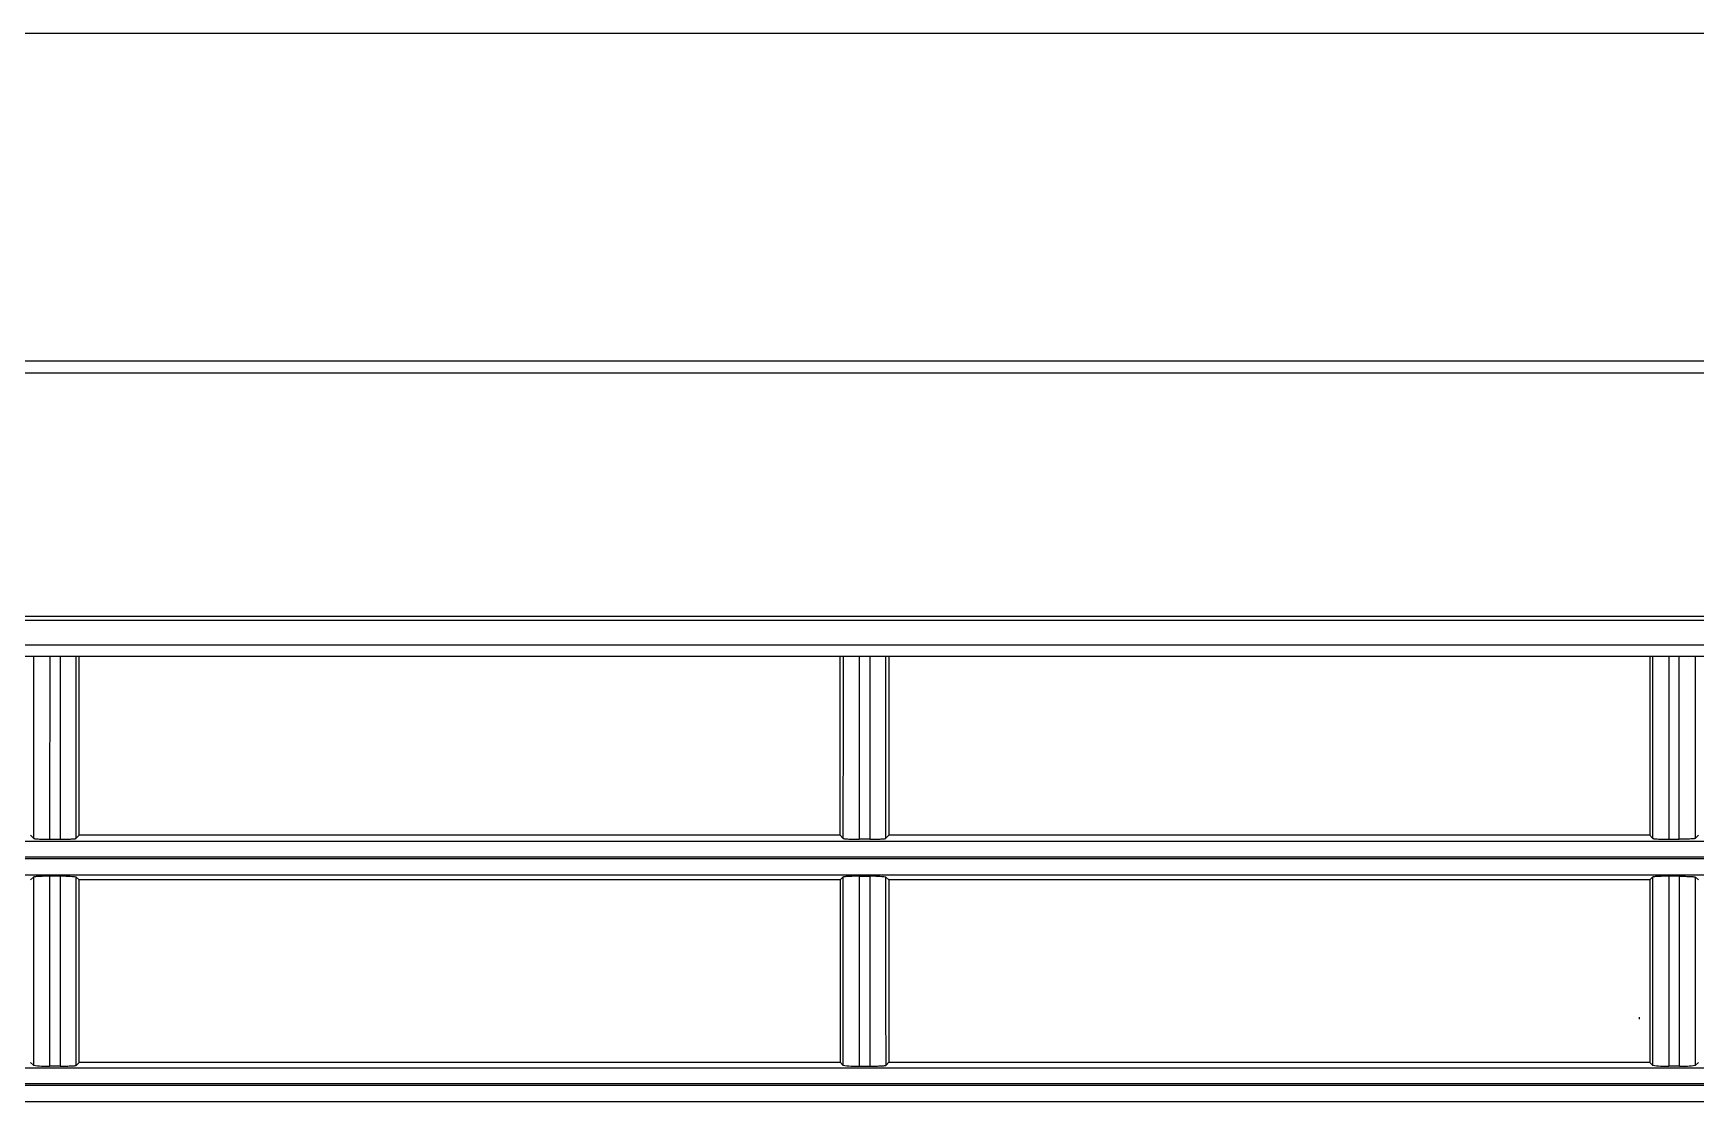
# Model space of a CAD drawing. Header units: centimetres. Extents: x 31 to 22766, y 238 to 3306.
# Drawn here: x 1915.14 to 1925.41, y 1108.43 to 1115.03 of the extents above; entities that cross this region are included whole.
import ezdxf
from ezdxf.xclip import XClip

# ---------------------------------------------------------------- set-up
doc = ezdxf.new("R2010")
doc.units = ezdxf.units.CM
doc.header["$XCLIPFRAME"] = 0

# ---------------------------------------------------------------- blocks, each defined once
blk = doc.blocks.new('fxaq 2.8 kw iç ünite')
at = {"color": 7, "linetype": 'Continuous', "true_color": 0xffffff}
for p, q in [((11468.645, 4094.261), (11530.995, 4094.261)), ((11468.52, 4094.161), (11531.12, 4094.161)), ((11468.52, 4094.151), (11531.12, 4094.151)), ((11530.995, 4094.051), (11468.645, 4094.051)), ((11484.02, 4094.018), (11484.037, 4094.035)), ((11484.137, 4094.04), (11484.203, 4094.04)), ((11484.32, 4094.018), (11484.303, 4094.035)), ((11484.32, 4092.89), (11484.32, 4094.018)), ((11484.32, 4094.018), (11489.02, 4094.018)), ((11489.037, 4094.035), (11489.02, 4094.017)), ((11489.02, 4094.018), (11489.02, 4094.017)), ((11489.02, 4092.891), (11489.02, 4094.017)), ((11489.039, 4094.036), (11489.037, 4094.035)), ((11489.037, 4094.035), (11489.037, 4093.909)), ((11489.041, 4094.036), (11489.039, 4094.036)), ((11489.043, 4094.037), (11489.041, 4094.036)), ((11489.046, 4094.037), (11489.043, 4094.037)), ((11489.05, 4094.038), (11489.046, 4094.037)), ((11489.055, 4094.038), (11489.05, 4094.038)), ((11489.06, 4094.038), (11489.055, 4094.038)), ((11489.067, 4094.039), (11489.06, 4094.038)), ((11489.074, 4094.039), (11489.067, 4094.039)), ((11489.082, 4094.039), (11489.074, 4094.039)), ((11489.09, 4094.04), (11489.082, 4094.039)), ((11489.099, 4094.04), (11489.09, 4094.04)), ((11489.108, 4094.04), (11489.099, 4094.04)), ((11489.117, 4094.04), (11489.108, 4094.04)), ((11489.127, 4094.04), (11489.117, 4094.04)), ((11489.137, 4094.04), (11489.127, 4094.04)), ((11489.137, 4093.914), (11489.137, 4094.04)), ((11489.203, 4094.04), (11489.137, 4094.04)), ((11489.303, 4093.909), (11489.303, 4094.035)), ((11489.303, 4094.035), (11489.321, 4094.017)), ((11489.321, 4094.018), (11494.02, 4094.018)), ((11489.321, 4094.018), (11489.321, 4094.017)), ((11489.321, 4092.891), (11489.321, 4094.017)), ((11494.037, 4094.035), (11494.02, 4094.018)), ((11494.02, 4094.018), (11494.02, 4092.89)), ((11494.039, 4094.036), (11494.037, 4094.035)), ((11494.041, 4094.036), (11494.039, 4094.036)), ((11494.043, 4094.037), (11494.041, 4094.036)), ((11494.046, 4094.037), (11494.043, 4094.037)), ((11494.05, 4094.038), (11494.046, 4094.037)), ((11494.055, 4094.038), (11494.05, 4094.038)), ((11494.06, 4094.038), (11494.055, 4094.038)), ((11494.067, 4094.039), (11494.06, 4094.038)), ((11494.074, 4094.039), (11494.067, 4094.039)), ((11494.082, 4094.039), (11494.074, 4094.039)), ((11494.09, 4094.04), (11494.082, 4094.039)), ((11494.099, 4094.04), (11494.09, 4094.04)), ((11494.108, 4094.04), (11494.099, 4094.04)), ((11494.117, 4094.04), (11494.108, 4094.04)), ((11494.127, 4094.04), (11494.117, 4094.04)), ((11494.137, 4094.04), (11494.127, 4094.04)), ((11494.137, 4094.04), (11494.203, 4094.04)), ((11494.137, 4093.914), (11494.137, 4094.04)), ((11494.303, 4094.035), (11494.32, 4094.018)), ((11489.037, 4093.909), (11489.038, 4093.79)), ((11489.137, 4093.793), (11489.137, 4093.914)), ((11489.303, 4093.79), (11489.303, 4093.909)), ((11494.137, 4093.793), (11494.137, 4093.914)), ((11489.038, 4093.79), (11489.038, 4093.674)), ((11489.137, 4093.676), (11489.137, 4093.793)), ((11489.303, 4093.674), (11489.303, 4093.79)), ((11494.137, 4093.676), (11494.137, 4093.793)), ((11484.386, 4093.738), (11484.386, 4093.751)), ((11489.038, 4093.674), (11489.038, 4093.562)), ((11489.137, 4093.563), (11489.137, 4093.676)), ((11489.303, 4093.562), (11489.303, 4093.674)), ((11494.137, 4093.563), (11494.137, 4093.676)), ((11489.038, 4093.562), (11489.038, 4093.451)), ((11489.137, 4093.451), (11489.137, 4093.563)), ((11489.303, 4093.451), (11489.303, 4093.562)), ((11494.137, 4093.451), (11494.137, 4093.563)), ((11489.038, 4093.451), (11489.038, 4093.341)), ((11489.137, 4093.34), (11489.137, 4093.451)), ((11489.303, 4093.341), (11489.303, 4093.451)), ((11494.137, 4093.34), (11494.137, 4093.451)), ((11489.038, 4093.341), (11489.038, 4093.229)), ((11489.138, 4093.227), (11489.137, 4093.34)), ((11489.303, 4093.229), (11489.303, 4093.341)), ((11494.138, 4093.227), (11494.137, 4093.34)), ((11489.038, 4093.229), (11489.038, 4093.115)), ((11489.138, 4093.112), (11489.138, 4093.227)), ((11489.303, 4093.115), (11489.303, 4093.229)), ((11494.138, 4093.112), (11494.138, 4093.227)), ((11489.038, 4093.115), (11489.038, 4092.997)), ((11489.138, 4092.993), (11489.138, 4093.112)), ((11489.303, 4092.997), (11489.303, 4093.115)), ((11494.138, 4092.993), (11494.138, 4093.112)), ((11489.038, 4092.997), (11489.038, 4092.873)), ((11489.138, 4092.868), (11489.138, 4092.993)), ((11489.303, 4092.873), (11489.303, 4092.997)), ((11494.138, 4092.868), (11494.138, 4092.993)), ((11468.645, 4092.861), (11530.995, 4092.861)), ((11484.02, 4092.89), (11484.038, 4092.873)), ((11484.039, 4092.873), (11484.038, 4092.873)), ((11484.041, 4092.872), (11484.039, 4092.873)), ((11484.043, 4092.872), (11484.041, 4092.872)), ((11484.047, 4092.871), (11484.043, 4092.872)), ((11484.051, 4092.871), (11484.047, 4092.871)), ((11484.055, 4092.87), (11484.051, 4092.871)), ((11484.061, 4092.87), (11484.055, 4092.87)), ((11484.068, 4092.87), (11484.061, 4092.87)), ((11484.075, 4092.869), (11484.068, 4092.87)), ((11484.083, 4092.869), (11484.075, 4092.869)), ((11484.091, 4092.869), (11484.083, 4092.869)), ((11484.1, 4092.868), (11484.091, 4092.869)), ((11484.109, 4092.868), (11484.1, 4092.868)), ((11484.118, 4092.868), (11484.109, 4092.868)), ((11484.127, 4092.868), (11484.118, 4092.868)), ((11484.138, 4092.868), (11484.127, 4092.868)), ((11484.138, 4092.868), (11484.203, 4092.868)), ((11484.203, 4092.868), (11484.213, 4092.868)), ((11484.213, 4092.868), (11484.223, 4092.868)), ((11484.223, 4092.868), (11484.232, 4092.868)), ((11484.232, 4092.868), (11484.241, 4092.868)), ((11484.241, 4092.868), (11484.249, 4092.869)), ((11484.249, 4092.869), (11484.258, 4092.869)), ((11484.258, 4092.869), (11484.266, 4092.869)), ((11484.266, 4092.869), (11484.273, 4092.87)), ((11484.273, 4092.87), (11484.279, 4092.87)), ((11484.279, 4092.87), (11484.285, 4092.87)), ((11484.285, 4092.87), (11484.29, 4092.871)), ((11484.29, 4092.871), (11484.294, 4092.871)), ((11484.294, 4092.871), (11484.297, 4092.872)), ((11484.297, 4092.872), (11484.3, 4092.872)), ((11484.3, 4092.872), (11484.301, 4092.873)), ((11484.301, 4092.873), (11484.303, 4092.873)), ((11484.32, 4092.89), (11484.303, 4092.873)), ((11484.32, 4092.89), (11489.02, 4092.89)), ((11489.02, 4092.89), (11489.02, 4092.891)), ((11489.038, 4092.873), (11489.02, 4092.891)), ((11489.203, 4092.868), (11489.138, 4092.868)), ((11489.203, 4092.868), (11489.213, 4092.868)), ((11489.213, 4092.868), (11489.223, 4092.868)), ((11489.223, 4092.868), (11489.232, 4092.868)), ((11489.232, 4092.868), (11489.241, 4092.868)), ((11489.241, 4092.868), (11489.249, 4092.869)), ((11489.249, 4092.869), (11489.258, 4092.869)), ((11489.258, 4092.869), (11489.266, 4092.869)), ((11489.266, 4092.869), (11489.273, 4092.87)), ((11489.273, 4092.87), (11489.279, 4092.87)), ((11489.279, 4092.87), (11489.285, 4092.87)), ((11489.285, 4092.87), (11489.29, 4092.871)), ((11489.29, 4092.871), (11489.294, 4092.871)), ((11489.294, 4092.871), (11489.297, 4092.872)), ((11489.297, 4092.872), (11489.3, 4092.872)), ((11489.3, 4092.872), (11489.301, 4092.873)), ((11489.301, 4092.873), (11489.303, 4092.873)), ((11489.303, 4092.873), (11489.321, 4092.891)), ((11489.321, 4092.89), (11489.321, 4092.891)), ((11489.321, 4092.89), (11494.02, 4092.89)), ((11494.038, 4092.873), (11494.02, 4092.89)), ((11494.138, 4092.868), (11494.203, 4092.868)), ((11494.203, 4092.868), (11494.213, 4092.868)), ((11494.213, 4092.868), (11494.223, 4092.868)), ((11494.223, 4092.868), (11494.232, 4092.868)), ((11494.232, 4092.868), (11494.241, 4092.868)), ((11494.241, 4092.868), (11494.249, 4092.869)), ((11494.249, 4092.869), (11494.258, 4092.869)), ((11494.258, 4092.869), (11494.266, 4092.869)), ((11494.266, 4092.869), (11494.273, 4092.87)), ((11494.273, 4092.87), (11494.279, 4092.87)), ((11494.279, 4092.87), (11494.285, 4092.87)), ((11494.285, 4092.87), (11494.29, 4092.871)), ((11494.29, 4092.871), (11494.294, 4092.871)), ((11494.294, 4092.871), (11494.297, 4092.872)), ((11494.297, 4092.872), (11494.3, 4092.872)), ((11494.3, 4092.872), (11494.301, 4092.873)), ((11494.301, 4092.873), (11494.303, 4092.873)), ((11494.303, 4092.873), (11494.32, 4092.89)), ((11468.52, 4092.761), (11531.12, 4092.761)), ((11468.52, 4092.751), (11531.12, 4092.751)), ((11530.996, 4092.651), (11468.645, 4092.651)), ((11484.038, 4092.633), (11484.02, 4092.615)), ((11484.038, 4092.633), (11484.039, 4092.634)), ((11484.039, 4092.634), (11484.041, 4092.635)), ((11484.041, 4092.635), (11484.043, 4092.635)), ((11484.043, 4092.635), (11484.046, 4092.636)), ((11484.046, 4092.636), (11484.05, 4092.636)), ((11484.05, 4092.636), (11484.055, 4092.636)), ((11484.055, 4092.636), (11484.061, 4092.637)), ((11484.061, 4092.637), (11484.067, 4092.637)), ((11484.067, 4092.637), (11484.074, 4092.638)), ((11484.074, 4092.638), (11484.082, 4092.638)), ((11484.082, 4092.638), (11484.09, 4092.638)), ((11484.09, 4092.638), (11484.099, 4092.639)), ((11484.099, 4092.639), (11484.108, 4092.639)), ((11484.108, 4092.639), (11484.117, 4092.639)), ((11484.117, 4092.639), (11484.127, 4092.639)), ((11484.127, 4092.639), (11484.138, 4092.639)), ((11484.203, 4092.639), (11484.138, 4092.639)), ((11484.213, 4092.639), (11484.203, 4092.639)), ((11484.223, 4092.639), (11484.213, 4092.639)), ((11484.232, 4092.639), (11484.223, 4092.639)), ((11484.241, 4092.639), (11484.232, 4092.639)), ((11484.25, 4092.638), (11484.241, 4092.639)), ((11484.259, 4092.638), (11484.25, 4092.638)), ((11484.266, 4092.638), (11484.259, 4092.638)), ((11484.274, 4092.637), (11484.266, 4092.638)), ((11484.28, 4092.637), (11484.274, 4092.637)), ((11484.286, 4092.636), (11484.28, 4092.637)), ((11484.29, 4092.636), (11484.286, 4092.636)), ((11484.294, 4092.636), (11484.29, 4092.636)), ((11484.297, 4092.635), (11484.294, 4092.636)), ((11484.3, 4092.635), (11484.297, 4092.635)), ((11484.301, 4092.634), (11484.3, 4092.635)), ((11484.303, 4092.633), (11484.301, 4092.634)), ((11484.303, 4092.633), (11484.32, 4092.615)), ((11489.02, 4092.615), (11489.038, 4092.633)), ((11489.039, 4092.634), (11489.038, 4092.633)), ((11489.041, 4092.635), (11489.039, 4092.634)), ((11489.043, 4092.635), (11489.041, 4092.635)), ((11489.046, 4092.636), (11489.043, 4092.635)), ((11489.05, 4092.636), (11489.046, 4092.636)), ((11489.055, 4092.636), (11489.05, 4092.636)), ((11489.061, 4092.637), (11489.055, 4092.636)), ((11489.067, 4092.637), (11489.061, 4092.637)), ((11489.074, 4092.638), (11489.067, 4092.637)), ((11489.082, 4092.638), (11489.074, 4092.638)), ((11489.09, 4092.638), (11489.082, 4092.638)), ((11489.099, 4092.639), (11489.09, 4092.638)), ((11489.108, 4092.639), (11489.099, 4092.639)), ((11489.117, 4092.639), (11489.108, 4092.639)), ((11489.127, 4092.639), (11489.117, 4092.639)), ((11489.138, 4092.639), (11489.127, 4092.639)), ((11489.138, 4092.639), (11489.203, 4092.639)), ((11489.138, 4092.517), (11489.138, 4092.639)), ((11489.213, 4092.639), (11489.203, 4092.639)), ((11489.223, 4092.639), (11489.213, 4092.639)), ((11489.232, 4092.639), (11489.223, 4092.639)), ((11489.241, 4092.639), (11489.232, 4092.639)), ((11489.25, 4092.638), (11489.241, 4092.639)), ((11489.259, 4092.638), (11489.25, 4092.638)), ((11489.266, 4092.638), (11489.259, 4092.638)), ((11489.274, 4092.637), (11489.266, 4092.638)), ((11489.28, 4092.637), (11489.274, 4092.637)), ((11489.286, 4092.636), (11489.28, 4092.637)), ((11489.29, 4092.636), (11489.286, 4092.636)), ((11489.294, 4092.636), (11489.29, 4092.636)), ((11489.297, 4092.635), (11489.294, 4092.636)), ((11489.3, 4092.635), (11489.297, 4092.635)), ((11489.301, 4092.634), (11489.3, 4092.635)), ((11489.303, 4092.633), (11489.301, 4092.634)), ((11489.321, 4092.615), (11489.303, 4092.633)), ((11494.02, 4092.615), (11494.038, 4092.633)), ((11494.039, 4092.634), (11494.038, 4092.633)), ((11494.041, 4092.635), (11494.039, 4092.634)), ((11494.043, 4092.635), (11494.041, 4092.635)), ((11494.046, 4092.636), (11494.043, 4092.635)), ((11494.05, 4092.636), (11494.046, 4092.636)), ((11494.055, 4092.636), (11494.05, 4092.636)), ((11494.061, 4092.637), (11494.055, 4092.636)), ((11494.067, 4092.637), (11494.061, 4092.637)), ((11494.074, 4092.638), (11494.067, 4092.637)), ((11494.082, 4092.638), (11494.074, 4092.638)), ((11494.09, 4092.638), (11494.082, 4092.638)), ((11494.099, 4092.639), (11494.09, 4092.638)), ((11494.108, 4092.639), (11494.099, 4092.639)), ((11494.117, 4092.639), (11494.108, 4092.639)), ((11494.127, 4092.639), (11494.117, 4092.639)), ((11494.138, 4092.639), (11494.127, 4092.639)), ((11494.203, 4092.639), (11494.138, 4092.639)), ((11494.138, 4092.517), (11494.138, 4092.639)), ((11494.213, 4092.639), (11494.203, 4092.639)), ((11494.223, 4092.639), (11494.213, 4092.639)), ((11494.232, 4092.639), (11494.223, 4092.639)), ((11494.241, 4092.639), (11494.232, 4092.639)), ((11494.25, 4092.638), (11494.241, 4092.639)), ((11494.259, 4092.638), (11494.25, 4092.638)), ((11494.266, 4092.638), (11494.259, 4092.638)), ((11494.274, 4092.637), (11494.266, 4092.638)), ((11494.28, 4092.637), (11494.274, 4092.637)), ((11494.286, 4092.636), (11494.28, 4092.637)), ((11494.29, 4092.636), (11494.286, 4092.636)), ((11494.294, 4092.636), (11494.29, 4092.636)), ((11494.297, 4092.635), (11494.294, 4092.636)), ((11494.3, 4092.635), (11494.297, 4092.635)), ((11494.301, 4092.634), (11494.3, 4092.635)), ((11494.303, 4092.633), (11494.301, 4092.634)), ((11494.32, 4092.615), (11494.303, 4092.633)), ((11484.32, 4092.615), (11489.019, 4092.615)), ((11484.32, 4091.511), (11484.32, 4092.615)), ((11489.019, 4092.615), (11489.02, 4092.615)), ((11489.321, 4092.615), (11489.321, 4092.615)), ((11489.321, 4092.615), (11494.02, 4092.615)), ((11494.02, 4092.615), (11494.02, 4091.511)), ((11489.138, 4092.401), (11489.138, 4092.517)), ((11494.138, 4092.401), (11494.138, 4092.517)), ((11489.138, 4092.288), (11489.138, 4092.401)), ((11494.138, 4092.288), (11494.138, 4092.401)), ((11489.138, 4092.179), (11489.138, 4092.288)), ((11494.138, 4092.179), (11494.138, 4092.288)), ((11489.138, 4092.072), (11489.138, 4092.179)), ((11494.138, 4092.072), (11494.138, 4092.179)), ((11489.138, 4091.964), (11489.138, 4092.072)), ((11494.138, 4091.964), (11494.138, 4092.072)), ((11489.138, 4091.856), (11489.138, 4091.964)), ((11494.138, 4091.856), (11494.138, 4091.964)), ((11489.138, 4091.745), (11489.138, 4091.856)), ((11494.138, 4091.745), (11494.138, 4091.856)), ((11489.138, 4091.631), (11489.138, 4091.745)), ((11494.138, 4091.631), (11494.138, 4091.745)), ((11489.138, 4091.511), (11489.138, 4091.631)), ((11494.138, 4091.511), (11494.138, 4091.631)), ((11468.645, 4091.511), (11530.995, 4091.511)), ((11531.02, 4091.439), (11468.62, 4091.439)), ((11466.852, 4091.288), (11542.988, 4091.288)), ((11531.04, 4091.261), (11468.6, 4091.261)), ((11469.143, 4089.761), (11530.388, 4089.761)), ((11530.388, 4089.685), (11469.143, 4089.685)), ((11543.498, 4087.661), (11466.342, 4087.661))]:
    blk.add_line(p, q, dxfattribs=at)
for centre, radius, start, end in [((11484.125, 4093.333), 0.708, 89.0477, 97.1485), ((31485.006, 4099.954), 20000.97, 180.016955, 180.020283), ((34222.884, 4100.724), 22738.748, 180.016841, 180.019795), ((11484.215, 4093.333), 0.708, 82.8515, 90.9523), ((-11254.538, 4100.724), 22738.742, 359.980205, 359.983159), ((-8516.67, 4099.954), 20000.974, 359.979717, 359.983045), ((11489.215, 4093.333), 0.708, 82.8515, 90.9523), ((-11249.555, 4100.724), 22738.759, 359.980205, 359.983159), ((31482.02, 4099.949), 19987.983, 180.016954, 180.020284), ((11494.215, 4093.333), 0.708, 82.8515, 90.9523), ((-11244.56, 4100.724), 22738.764, 359.980205, 359.983159), ((-8506.678, 4099.954), 20000.982, 359.979717, 359.983045), ((11489.125, 4093.58), 0.712, 262.9481, 270.9984), ((11494.125, 4093.58), 0.712, 262.9481, 270.9984), ((27150.841, 4098.439), 15666.804, 180.02123, 180.025334), ((30368.624, 4099.61), 18884.487, 180.02115, 180.024572), ((-7400.281, 4099.61), 18884.485, 359.975428, 359.97885), ((-4182.501, 4098.439), 15666.805, 359.974666, 359.97877), ((27120.718, 4098.424), 15631.681, 180.021226, 180.025339), ((-7395.27, 4099.61), 18884.475, 359.975428, 359.97885), ((-4177.492, 4098.439), 15666.796, 359.974666, 359.97877), ((27125.721, 4098.424), 15631.684, 180.021226, 180.025339), ((-7390.267, 4099.61), 18884.471, 359.975428, 359.97885), ((-4172.494, 4098.439), 15666.798, 359.974666, 359.97877), ((-74117.497, 4097.64), 85606.517, 359.995898, 359.996637), ((97095.82, 4097.64), 85606.5, 180.003363, 180.004102)]:
    blk.add_arc(centre, radius, start, end, dxfattribs=at)
blk = doc.blocks.new('G$CCD2FF134')
at = {"rotation": 180}
blk.add_blockref('fxaq 2.8 kw iç ünite', (9702.42, 2930.661), dxfattribs=at)

msp = doc.modelspace()

# ---------------------------------------------------------------- block references
ref = msp.add_blockref('G$CCD2FF134', (3707.025, 2272.025))
XClip(ref).set_block_clipping_path([(-3470.0000000001, -1889.9999999982), (349.9999999999, 300.0000000019)])

doc.saveas('drawing.dxf')
